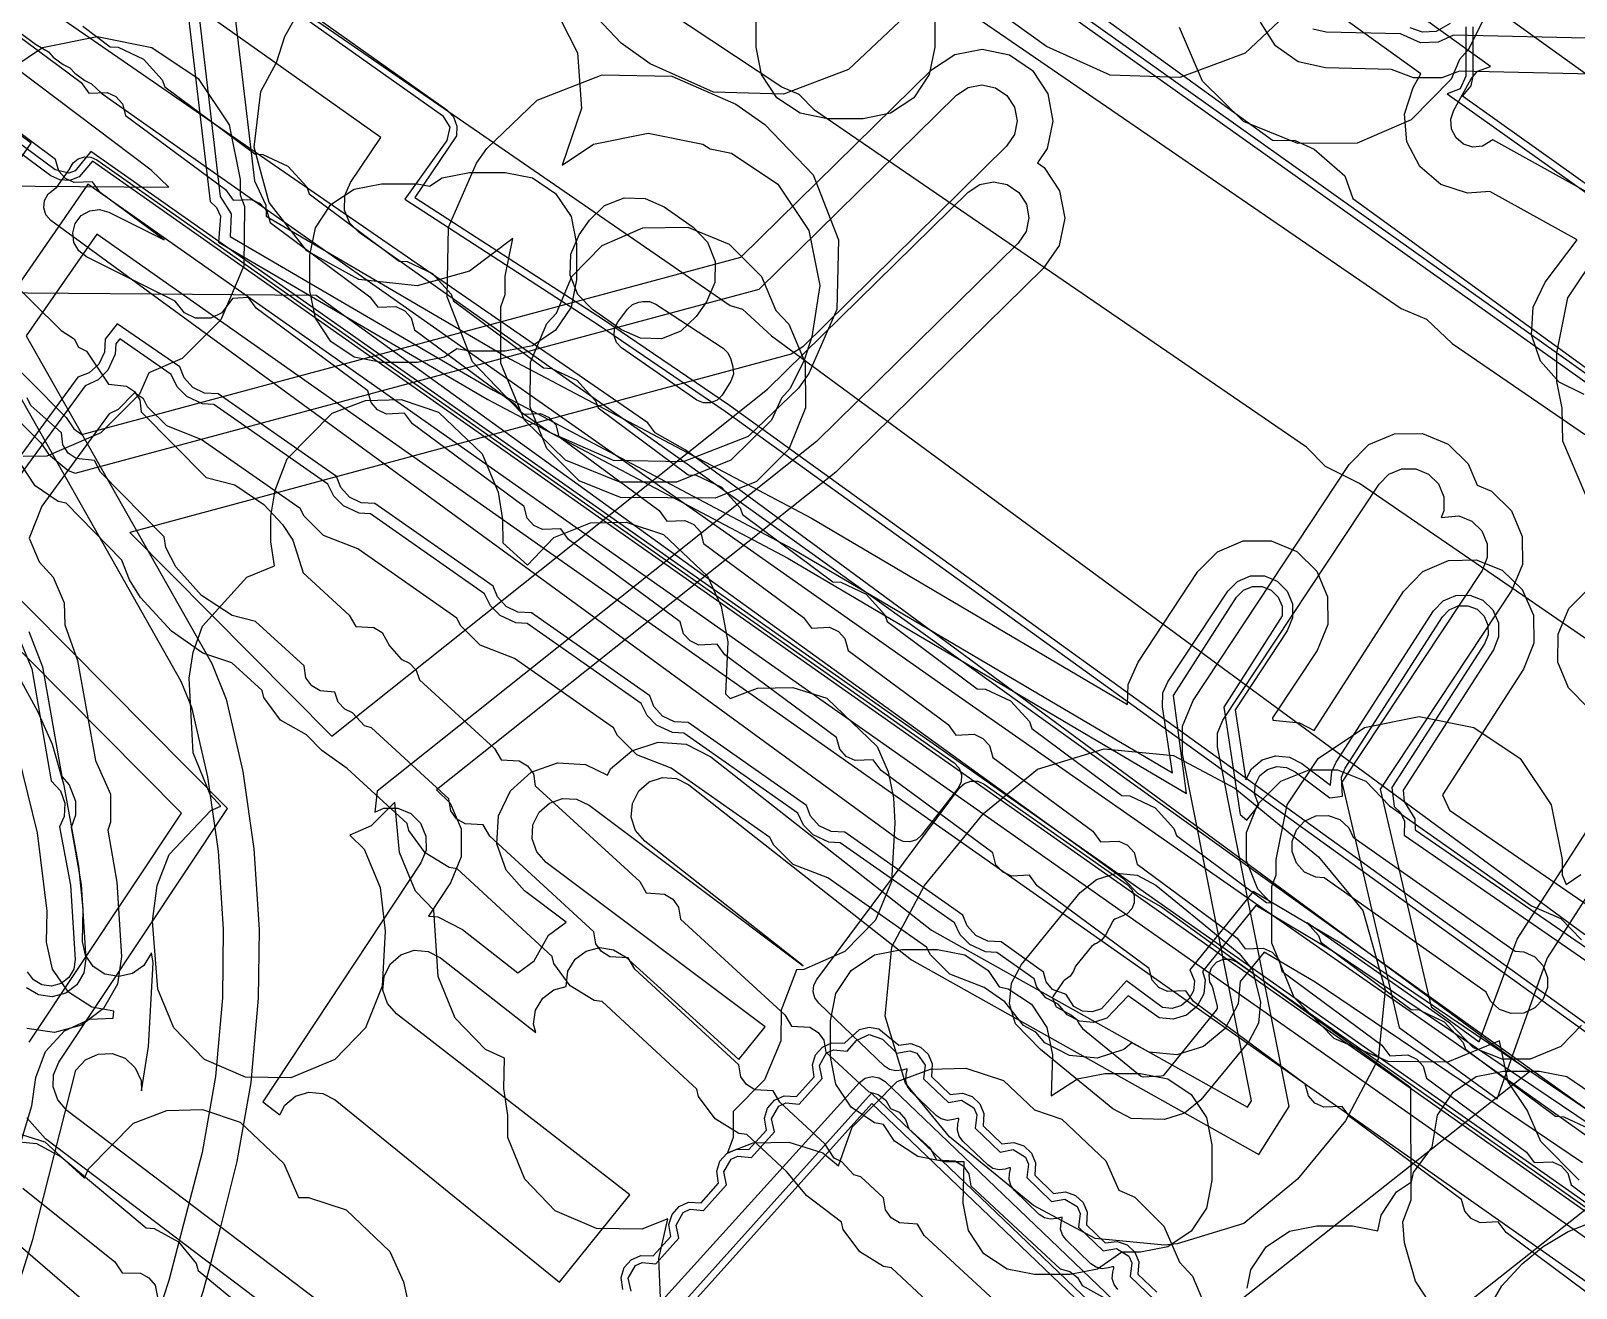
# Model space of a CAD drawing. Header units: metres. Extents: x -2677 to -840, y 169 to 1487.
# Drawn here: x -1999.57 to -1956.33, y 400.22 to 435.39 of the extents above; entities that cross this region are included whole.
import ezdxf

# ---------------------------------------------------------------- set-up
doc = ezdxf.new("R2010")
doc.units = ezdxf.units.M
doc.layers.add('AI_GREENING_EXCLUSIONS', color=1, linetype='Continuous')
doc.layers.add('AI_GREENING_LAWN', color=82, linetype='Continuous')

msp = doc.modelspace()

# ---------------------------------------------------------------- linework, layer by layer
at = {"layer": 'AI_GREENING_EXCLUSIONS'}
for points in [[(-2039.921, 469.971), (-1987.935, 433.181), (-1987.747, 432.981), (-1987.65, 432.725), (-1987.658, 432.452), (-1988.83, 430.725), (-1983.551, 427.316), (-1980.025, 424.915), (-1954.297, 406.354)], [(-2040.028, 469.802), (-1988.05, 433.018), (-1987.847, 432.692), (-1987.934, 432.319), (-1989.11, 430.678), (-1983.66, 427.149), (-1980.142, 424.752), (-1954.414, 406.192), (-1952.977, 404.922), (-1951.789, 406.602), (-1951.469, 406.805), (-1951.098, 406.725), (-1947.733, 404.368), (-1947.666, 403.987), (-1947.746, 403.807), (-1948.964, 402.092), (-1947.501, 401.097), (-1946.293, 402.779), (-1945.97, 402.981), (-1945.598, 402.895), (-1923.906, 387.481)], [(-1955.431, 404.773), (-1981.204, 423.263), (-1990.387, 429.743), (-1990.53, 429.894), (-1990.641, 430.004), (-1990.647, 430.017), (-1990.656, 430.027), (-1990.793, 430.375), (-1990.793, 430.375), (-1990.793, 430.375), (-1990.786, 430.777), (-1990.784, 430.781), (-1990.784, 430.786), (-1990.623, 431.143), (-1989.779, 432.404), (-2023.774, 456.464)], [(-2029.217, 455.468), (-1998.58, 424.572), (-1998.367, 424.251), (-1998.143, 424.099), (-1979.703, 429.061), (-1974.374, 434.301), (-1973.721, 434.729), (-1972.954, 434.874), (-1972.19, 434.716), (-1971.545, 434.277), (-1971.117, 433.624), (-1970.972, 432.857), (-1971.13, 432.093), (-1971.402, 431.694), (-1971.217, 431.567), (-1970.789, 430.915), (-1970.643, 430.148), (-1970.802, 429.384), (-1971.241, 428.739), (-1977.046, 423.047), (-1988.218, 414.16), (-1987.836, 413.781), (-1987.534, 413.062), (-1987.531, 412.281), (-1987.826, 411.559), (-1988.447, 410.621), (-1988.184, 410.601), (-1987.488, 410.248), (-1985.944, 409.034), (-1985.49, 409.376), (-1985.082, 410.089), (-1984.59, 410.453), (-1985.755, 411.33), (-1986.275, 411.912), (-1986.532, 412.649), (-1986.488, 413.428), (-1986.149, 414.131), (-1985.567, 414.651), (-1984.83, 414.908), (-1984.051, 414.864), (-1983.438, 414.569), (-1983.349, 414.743), (-1982.757, 415.251), (-1982.015, 415.493), (-1981.237, 415.433), (-1980.541, 415.08), (-1974.374, 410.234), (-1965.532, 405.283), (-1965.417, 405.459), (-1967.346, 415.161), (-1967.346, 415.942), (-1967.053, 416.655), (-1962.682, 423.261), (-1962.133, 423.815), (-1961.413, 424.117), (-1960.633, 424.12), (-1959.91, 423.825), (-1959.356, 423.276), (-1959.105, 422.677), (-1958.698, 422.511), (-1958.143, 421.961), (-1957.841, 421.242), (-1957.838, 420.461), (-1958.133, 419.739), (-1961.813, 414.177), (-1960.392, 408.086), (-1959.044, 407.111), (-1957.982, 409.977), (-1954.474, 415.425)], [(-2029.928, 454.764), (-1999.29, 423.868), (-1999.077, 423.547), (-1998.522, 423.094), (-1998.334, 423.012), (-1979.189, 428.164), (-1973.673, 433.588), (-1973.346, 433.802), (-1972.963, 433.874), (-1972.581, 433.795), (-1972.258, 433.576), (-1972.044, 433.249), (-1971.971, 432.866), (-1972.051, 432.484), (-1972.27, 432.161), (-1977.974, 426.553), (-1978.3, 426.339), (-1996.797, 421.355), (-1991.151, 415.66), (-1978.954, 425.362), (-1973.344, 430.878), (-1973.018, 431.092), (-1972.634, 431.165), (-1972.252, 431.086), (-1971.93, 430.866), (-1971.716, 430.54), (-1971.643, 430.157), (-1971.722, 429.775), (-1971.942, 429.452), (-1977.59, 423.899), (-1989.876, 414.118), (-1989.949, 413.535), (-1989.694, 413.643), (-1989.303, 413.644), (-1988.942, 413.497), (-1988.665, 413.222), (-1988.514, 412.862), (-1988.512, 412.472), (-1988.66, 412.111), (-1993.083, 405.431), (-1992.602, 405.067), (-1992.462, 405.335), (-1992.163, 405.586), (-1991.79, 405.702), (-1991.402, 405.668), (-1991.056, 405.487), (-1984.782, 400.386), (-1982.815, 402.826), (-1989.341, 407.888), (-1989.595, 408.185), (-1989.717, 408.555), (-1989.687, 408.945), (-1989.51, 409.292), (-1989.214, 409.546), (-1988.843, 409.668), (-1988.454, 409.638), (-1988.106, 409.461), (-1985.44, 407.367), (-1985.502, 407.607), (-1985.447, 407.994), (-1985.249, 408.33), (-1984.937, 408.564), (-1984.589, 408.654), (-1984.542, 409.083), (-1984.341, 409.417), (-1984.028, 409.649), (-1983.649, 409.744), (-1983.263, 409.686), (-1982.929, 409.486), (-1979.764, 406.613), (-1979.023, 407.532), (-1985.153, 412.129), (-1985.413, 412.42), (-1985.542, 412.788), (-1985.52, 413.178), (-1985.35, 413.529), (-1985.059, 413.789), (-1984.691, 413.918), (-1984.302, 413.896), (-1983.95, 413.727), (-1977.962, 409.238), (-1982.395, 412.721), (-1982.648, 413.018), (-1982.77, 413.389), (-1982.74, 413.778), (-1982.563, 414.125), (-1982.267, 414.379), (-1981.896, 414.5), (-1981.507, 414.47), (-1981.159, 414.294), (-1974.931, 409.399), (-1965.207, 403.955), (-1964.366, 405.304), (-1966.366, 415.356), (-1966.366, 415.746), (-1966.219, 416.103), (-1961.848, 422.709), (-1961.573, 422.986), (-1961.214, 423.137), (-1960.823, 423.139), (-1960.462, 422.991), (-1960.185, 422.716), (-1960.034, 422.357), (-1960.032, 421.966), (-1960.11, 421.777), (-1959.611, 421.824), (-1959.249, 421.677), (-1958.972, 421.402), (-1958.821, 421.042), (-1958.82, 420.652), (-1958.967, 420.291), (-1962.885, 414.37), (-1961.284, 407.509), (-1958.543, 405.515), (-1957.142, 409.436), (-1953.103, 415.707)], [(-1954.364, 424.588), (-1988.484, 448.855)], [(-1954.481, 424.426), (-1988.6, 448.692)], [(-1954.518, 430.035), (-1958.664, 432.338), (-1958.951, 432.16), (-1959.224, 432.138), (-1959.484, 432.221), (-1959.692, 432.398), (-1959.817, 432.641), (-1959.839, 432.913), (-1959.756, 433.173), (-1959.27, 434.047), (-1959.094, 434.256), (-1958.731, 434.39), (-1970.611, 442.927)], [(-1985.587, 395.356), (-1998.559, 405.192), (-1998.818, 405.484), (-1998.946, 405.852), (-1998.936, 406.182), (-1998.788, 406.543), (-1994.068, 413.631), (-2022.884, 442.69)], [(-2000.814, 442.037), (-1980.006, 427.704), (-1979.658, 427.601), (-1978.846, 426.86), (-1956.103, 410.116), (-1955.46, 410.098), (-1954.725, 409.844), (-1954.061, 409.435), (-1953.847, 409.14), (-1951.574, 407.531), (-1951.226, 407.428), (-1950.619, 406.938), (-1950.287, 406.539), (-1949.903, 405.728), (-1926.46, 389.731)], [(-2000.814, 442.037), (-1980.006, 427.704), (-1979.658, 427.601), (-1978.846, 426.86), (-1956.103, 410.116), (-1955.46, 410.098), (-1954.725, 409.844), (-1954.061, 409.435), (-1953.847, 409.14), (-1951.574, 407.531), (-1951.226, 407.428), (-1950.619, 406.938), (-1950.287, 406.539), (-1949.903, 405.728), (-1926.46, 389.731)], [(-1956.11, 425.218), (-1956.812, 425.56), (-1957.329, 426.144), (-1957.584, 426.881), (-1957.537, 427.66), (-1957.196, 428.362), (-1956.302, 429.539), (-1958.748, 430.898), (-1959.372, 430.846), (-1960.115, 431.085), (-1960.71, 431.59), (-1961.067, 432.284), (-1961.131, 433.061), (-1960.892, 433.804), (-1960.679, 434.189), (-1971.341, 441.85)], [(-1928.772, 402.105), (-1930.408, 401.467), (-1931.138, 401.485), (-1931.855, 401.792), (-1933.802, 403.126), (-1934.758, 403.601), (-1935.292, 404.147), (-1941.393, 408.329), (-1942.343, 408.802), (-1942.868, 409.34), (-1962.397, 422.724), (-1963.348, 423.197), (-1963.877, 423.738), (-1977.641, 433.171), (-1978.068, 433.609), (-1978.554, 433.808), (-1988.955, 440.702)], [(-1950.303, 398.31), (-1997.842, 431.739), (-1998.221, 431.302), (-1998.48, 431.206), (-1998.756, 431.218), (-1999.006, 431.335), (-2010.294, 439.71)], [(-1950.002, 398.343), (-1997.89, 432.017), (-1998.326, 431.472), (-1998.511, 431.404), (-1998.887, 431.496), (-2010.175, 439.871)], [(-1999.62, 407.097), (-1995.352, 413.507), (-2021.233, 439.605)], [(-2002.64, 427.8), (-1999.561, 432.244), (-2009.259, 439.431)], [(-1974.723, 439.504), (-1964.829, 432.326), (-1964.193, 432.322), (-1963.662, 432.077), (-1962.802, 431.333), (-1962.584, 430.697), (-1952.742, 423.557), (-1952.93, 430.059), (-1952.833, 430.636), (-1948.552, 437.171)], [(-1995.487, 438.531), (-1994.555, 430.614), (-1994.375, 430.448), (-1994.26, 430.201), (-1994.318, 429.476), (-1986.782, 425.071), (-1978.389, 420.635), (-1967.239, 414.051), (-1967.602, 416.796), (-1965.832, 419.545), (-1965.64, 419.739), (-1965.388, 419.845), (-1965.115, 419.846), (-1964.862, 419.743), (-1964.668, 419.551), (-1964.562, 419.299), (-1964.561, 419.026), (-1966.19, 416.467), (-1965.735, 413.468), (-1965.549, 413.309), (-1965.21, 413.728), (-1965.335, 414.042), (-1965.309, 414.314), (-1965.182, 414.556), (-1964.972, 414.73), (-1964.711, 414.811), (-1964.439, 414.786), (-1964.197, 414.659), (-1963.224, 413.934), (-1962.868, 413.977), (-1962.898, 414.514), (-1962.797, 414.768), (-1960.073, 418.998), (-1959.883, 419.195), (-1959.633, 419.303), (-1959.36, 419.308), (-1959.106, 419.208), (-1958.909, 419.018), (-1958.8, 418.767), (-1958.796, 418.494), (-1958.896, 418.24), (-1961.486, 414.218), (-1961.429, 413.692), (-1961.25, 413.525), (-1961.137, 413.277), (-1961.146, 412.888), (-1946.883, 403.051)], [(-1995.171, 438.418), (-1994.269, 430.75), (-1993.968, 430.272), (-1993.99, 429.632), (-1986.636, 425.333), (-1978.237, 420.893), (-1967.631, 414.632), (-1967.911, 416.479), (-1967.893, 416.868), (-1967.756, 417.18), (-1966.082, 419.711), (-1965.807, 419.988), (-1965.448, 420.139), (-1965.057, 420.141), (-1964.696, 419.993), (-1964.419, 419.718), (-1964.268, 419.359), (-1964.266, 418.968), (-1964.414, 418.607), (-1965.876, 416.398), (-1965.578, 414.435), (-1965.415, 414.745), (-1965.115, 414.994), (-1964.742, 415.11), (-1964.354, 415.074), (-1964.008, 414.892), (-1963.202, 414.286), (-1963.169, 414.669), (-1963.05, 414.93), (-1960.325, 419.161), (-1960.054, 419.441), (-1959.696, 419.597), (-1959.306, 419.603), (-1958.943, 419.46), (-1958.663, 419.189), (-1958.507, 418.831), (-1958.501, 418.441), (-1958.644, 418.078), (-1961.176, 414.145), (-1961.141, 413.827), (-1960.845, 413.345), (-1960.834, 413.038), (-1946.933, 403.464)], [(-1994.12, 438.039), (-1993.314, 431.19), (-1992.997, 430.508), (-1992.984, 430.202), (-1986.15, 426.207), (-1977.729, 421.755), (-1968.89, 416.541), (-1968.864, 417.108), (-1968.59, 417.732), (-1966.916, 420.263), (-1966.367, 420.817), (-1965.647, 421.119), (-1964.867, 421.122), (-1964.145, 420.827), (-1963.59, 420.278), (-1963.288, 419.558), (-1963.285, 418.778), (-1963.58, 418.055), (-1964.83, 416.167), (-1964.82, 416.102), (-1964.069, 416.032), (-1963.666, 415.82), (-1961.166, 419.702), (-1960.624, 420.263), (-1959.908, 420.574), (-1959.128, 420.587), (-1958.402, 420.301), (-1957.841, 419.758), (-1957.53, 419.043), (-1957.517, 418.262), (-1957.803, 417.536), (-1960.071, 414.014), (-1959.876, 413.584), (-1947.167, 404.853)], [(-1990.329, 375.765), (-1980.497, 387.344), (-1980.186, 388.069), (-1979.728, 388.701), (-1979.417, 388.891), (-1978.525, 389.965), (-1977.117, 391.12), (-1976.918, 391.423), (-1976.272, 391.862), (-1975.514, 392.153), (-1957.636, 406.277), (-1981.262, 423.671), (-1982.105, 424.146), (-1982.309, 424.427), (-2001.679, 437.776)], [(-1990.329, 375.765), (-1980.497, 387.344), (-1980.186, 388.069), (-1979.728, 388.701), (-1979.417, 388.891), (-1978.525, 389.965), (-1977.117, 391.12), (-1976.918, 391.423), (-1976.272, 391.862), (-1975.514, 392.153), (-1957.636, 406.277), (-1981.262, 423.671), (-1982.105, 424.146), (-1982.309, 424.427), (-2001.679, 437.776)], [(-1964.172, 436.1), (-1965.596, 434.767), (-1967.423, 434.08), (-1969.373, 434.145), (-1971.15, 434.951), (-1974.418, 437.296)], [(-1973.116, 435.768), (-1961.229, 427.621), (-1960.524, 427.319), (-1959.798, 426.64), (-1949.919, 419.87), (-1951.918, 428.802), (-1951.921, 429.582), (-1951.647, 430.272), (-1947.255, 436.911)], [(-1975.271, 435.641), (-1976.691, 434.304), (-1978.515, 433.612), (-1980.465, 433.671), (-1982.24, 434.468), (-1983.051, 435.044), (-1984.388, 436.464)], [(-1959.38, 436.58), (-1946.373, 427.235), (-1946.012, 427.291), (-1941.772, 433.215), (-1941.92, 433.361), (-1942.026, 433.677), (-1944.291, 435.46)], [(-2001.211, 436.198), (-1998.165, 433.941), (-1997.948, 433.645), (-1997.439, 433.667), (-1997.192, 433.55), (-1997.008, 433.348), (-1996.92, 433.018), (-1994.124, 430.946), (-1993.906, 430.649), (-1993.397, 430.671), (-1993.151, 430.554), (-1992.967, 430.352), (-1992.878, 430.023), (-1990.082, 427.95), (-1989.865, 427.654), (-1989.356, 427.675), (-1989.109, 427.559), (-1988.926, 427.356), (-1988.837, 427.027), (-1986.039, 424.958), (-1985.822, 424.662), (-1985.313, 424.685), (-1985.066, 424.568), (-1984.882, 424.366), (-1984.793, 424.037), (-1981.994, 421.968), (-1981.777, 421.672), (-1981.267, 421.694), (-1981.02, 421.578), (-1980.837, 421.376), (-1980.748, 421.047), (-1977.949, 418.978), (-1977.731, 418.682), (-1977.222, 418.704), (-1976.975, 418.588), (-1976.791, 418.386), (-1976.702, 418.056), (-1973.904, 415.988), (-1973.686, 415.691), (-1973.177, 415.714), (-1972.93, 415.597), (-1972.746, 415.395), (-1972.657, 415.066), (-1969.858, 412.997), (-1969.641, 412.701), (-1969.132, 412.723), (-1968.885, 412.607), (-1968.701, 412.405), (-1968.612, 412.076), (-1965.813, 410.007), (-1965.596, 409.711), (-1965.087, 409.733), (-1964.839, 409.617), (-1964.656, 409.415), (-1964.567, 409.085), (-1961.768, 407.017), (-1961.55, 406.72), (-1961.041, 406.743), (-1960.794, 406.626), (-1960.611, 406.424), (-1960.522, 406.095), (-1957.723, 404.026), (-1957.505, 403.73), (-1956.996, 403.752), (-1956.749, 403.636), (-1956.565, 403.434), (-1956.476, 403.105), (-1953.675, 401.019)], [(-1984.982, 436.166), (-1984.278, 434.773), (-1984.16, 433.217), (-1984.707, 431.629), (-1983.828, 432.217), (-1982.297, 432.521), (-1980.766, 432.217), (-1980.567, 432.083), (-1979.964, 431.964), (-1978.667, 431.096), (-1977.799, 429.799), (-1977.495, 428.268), (-1977.716, 426.827), (-1977.928, 426.172), (-1978.321, 425.382), (-1978.57, 425.115), (-1978.842, 424.502), (-1979.986, 423.379), (-1981.508, 422.759), (-1983.092, 422.759), (-1984.614, 423.379), (-1985.758, 424.502), (-1986.421, 426.088), (-1986.421, 427.672), (-1986.297, 428.008), (-1986.297, 428.521), (-1986.086, 429.581), (-1987.293, 428.662), (-1988.765, 428.252), (-1990.397, 428.43), (-1991.851, 429.232), (-1992.906, 430.589), (-1992.906, 430.589), (-1993.322, 432.137), (-1993.138, 433.693), (-1992.7, 434.502), (-1992.461, 435.228), (-1992.067, 435.927)], [(-1974.28, 435.93), (-1974.28, 434.93), (-1974.432, 434.164), (-1974.866, 433.516), (-1975.514, 433.082), (-1976.28, 432.93), (-1977.28, 432.93), (-1978.045, 433.082), (-1978.694, 433.516), (-1979.128, 434.164), (-1979.28, 434.93), (-1979.28, 435.93)], [(-1998.114, 435.522), (-1997.348, 434.939), (-1997.123, 434.928), (-1996.418, 434.594), (-1995.893, 434.016), (-1995.825, 433.825), (-1993.307, 431.943), (-1993.082, 431.932), (-1992.376, 431.599), (-1991.852, 431.021), (-1991.784, 430.829), (-1989.266, 428.947), (-1989.041, 428.936), (-1988.335, 428.603), (-1987.811, 428.025), (-1987.743, 427.834), (-1985.224, 425.957), (-1984.999, 425.946), (-1984.293, 425.614), (-1983.768, 425.036), (-1983.699, 424.845), (-1981.179, 422.967), (-1980.954, 422.956), (-1980.248, 422.623), (-1979.723, 422.046), (-1979.654, 421.855), (-1977.133, 419.976), (-1976.908, 419.966), (-1976.202, 419.633), (-1975.677, 419.056), (-1975.609, 418.865), (-1973.088, 416.986), (-1972.863, 416.975), (-1972.157, 416.643), (-1971.632, 416.065), (-1971.564, 415.874), (-1969.043, 413.996), (-1968.818, 413.985), (-1968.112, 413.652), (-1967.587, 413.075), (-1967.518, 412.884), (-1964.998, 411.005), (-1964.88, 411), (-1965.239, 411.379), (-1965.556, 412.174), (-1965.556, 412.965), (-1965.239, 413.761), (-1964.599, 414.401), (-1963.804, 414.718), (-1963.013, 414.718), (-1962.217, 414.401), (-1961.557, 413.713), (-1957.578, 410.911), (-1956.761, 410.561), (-1956.181, 409.961)], [(-1958.957, 435.646), (-1959.35, 434.856), (-1959.599, 434.589), (-1959.828, 434.04), (-1960.951, 432.896), (-1962.46, 432.249), (-1964.121, 432.233), (-1965.643, 432.853), (-1966.787, 433.976), (-1967.434, 435.485)], [(-1955.874, 434.174), (-1959.593, 434.262), (-1960.094, 434.073), (-1960.886, 434.073), (-1961.495, 434.307), (-1963.347, 434.351), (-1964.109, 434.521), (-1964.747, 434.97), (-1965.165, 435.629)], [(-1955.632, 435.171), (-1959.769, 435.267), (-1960.195, 435.073), (-1960.688, 435.053), (-1961.252, 435.304), (-1963.324, 435.35), (-1963.704, 435.435)], [(-1959.859, 435.589), (-1960.254, 435.367), (-1960.628, 435.347), (-1960.979, 435.473)], [(-1959.423, 435.499), (-1959.423, 434.123), (-1959.575, 433.764), (-1959.938, 433.623), (-1959.938, 433.623), (-1947.925, 425.083)], [(-1959.223, 435.499), (-1959.223, 434.123), (-1959.223, 434.123), (-1959.278, 433.85), (-1959.516, 433.569), (-1947.927, 425.33)], [(-2001.96, 431.066), (-1995.711, 431.019), (-1996.204, 431.494), (-2000.92, 435.045)], [(-2000.543, 434.057), (-1999.246, 434.925), (-1997.715, 435.229), (-1996.184, 434.925), (-1994.887, 434.057), (-1994.019, 432.76), (-1993.715, 431.229), (-1993.715, 430.803), (-1993.594, 430.474), (-1993.61, 428.813), (-1994.257, 427.304), (-1995.337, 426.224), (-1996.265, 425.82), (-1996.531, 425.222), (-1997.611, 424.142), (-1999.12, 423.495), (-1999.783, 423.479)], [(-1999.845, 435.317), (-1999.435, 435.013), (-1999.08, 434.8), (-1998.941, 434.647), (-1998.665, 434.443), (-1998.477, 434.353), (-1998.34, 434.201), (-1998.061, 433.995), (-1997.875, 433.906), (-1997.589, 433.645), (-1997.428, 433.526), (-1974.119, 417.134), (-1973.808, 416.92), (-1959.186, 406.714), (-1948.665, 399.248)], [(-1955.185, 399.467), (-1958.295, 401.776), (-1958.513, 402.072), (-1959.022, 402.049), (-1959.269, 402.166), (-1959.452, 402.368), (-1959.541, 402.697), (-1962.666, 405.007), (-1962.884, 405.303), (-1963.393, 405.281), (-1963.64, 405.397), (-1963.824, 405.599), (-1963.913, 405.928), (-1967.038, 408.238), (-1967.255, 408.535), (-1967.764, 408.512), (-1968.011, 408.629), (-1968.195, 408.831), (-1968.284, 409.16), (-1971.409, 411.47), (-1971.627, 411.766), (-1972.136, 411.744), (-1972.383, 411.86), (-1972.567, 412.062), (-1972.656, 412.391), (-1975.78, 414.701), (-1975.998, 414.998), (-1976.507, 414.975), (-1976.754, 415.092), (-1976.938, 415.294), (-1977.027, 415.623), (-1980.152, 417.933), (-1980.37, 418.229), (-1980.879, 418.207), (-1981.126, 418.323), (-1981.309, 418.525), (-1981.398, 418.854), (-1984.523, 421.164), (-1984.741, 421.46), (-1985.25, 421.438), (-1985.497, 421.554), (-1985.681, 421.756), (-1985.77, 422.086), (-1988.895, 424.396), (-1989.112, 424.692), (-1989.621, 424.669), (-1989.868, 424.786), (-1990.052, 424.988), (-1990.141, 425.317), (-1993.264, 427.632), (-1993.481, 427.929), (-1993.931, 427.904), (-1994.224, 427.501), (-1994.537, 427.355), (-1994.96, 427.355), (-1995.272, 427.501), (-1995.532, 427.824), (-1998.013, 429.064), (-1998.229, 429.231), (-1998.364, 429.469), (-1998.398, 429.74), (-1998.326, 430.003), (-1998.159, 430.219), (-1997.921, 430.354), (-1997.65, 430.388), (-1997.387, 430.316), (-1995.844, 429.544), (-1997.631, 430.869), (-1997.848, 431.166), (-1998.357, 431.144), (-1998.604, 431.261), (-1998.787, 431.463), (-1998.876, 431.792), (-2002.091, 434.175)], [(-1951.192, 398.199), (-1997.973, 431.098), (-2000.879, 426.914), (-1995.376, 417.194), (-1995.076, 416.47), (-1994.63, 414.523), (-1994.325, 412.441), (-1994.186, 410.258), (-1994.206, 408.337), (-1994.402, 406.142), (-1994.774, 404.009), (-1995.71, 400.43), (-1996.493, 398.032), (-1997.48, 395.55), (-1997.768, 395.119), (-1998.102, 394.918), (-1998.488, 394.861), (-1998.867, 394.955), (-1999.18, 395.188), (-1999.381, 395.522), (-1999.438, 395.908), (-1999.062, 396.932), (-1999.363, 396.368), (-1999.682, 396.145)], [(-2001.15, 429.39), (-1998.724, 427.003), (-1998.358, 426.776), (-1998.239, 426.544), (-1998.009, 426.424), (-1997.399, 425.505), (-1996.893, 425.449), (-1996.667, 425.295), (-1996.516, 425.067), (-1996.479, 424.729), (-1994.668, 422.893), (-1993.864, 422.689), (-1993.049, 422.137), (-1992.524, 421.576), (-1992.238, 421.145), (-1991.948, 420.223), (-1990.663, 419.045), (-1990.478, 418.727), (-1989.97, 418.696), (-1989.736, 418.554), (-1989.539, 418.188), (-1989.208, 417.81), (-1988.973, 417.702), (-1988.787, 417.501), (-1988.693, 417.238), (-1986.599, 415.318), (-1986.414, 415), (-1985.905, 414.969), (-1985.672, 414.827), (-1985.51, 414.607), (-1985.457, 414.27), (-1982.535, 411.591), (-1982.35, 411.273), (-1981.841, 411.242), (-1981.608, 411.1), (-1981.446, 410.88), (-1981.392, 410.543), (-1978.47, 407.864), (-1978.285, 407.546), (-1977.777, 407.515), (-1977.543, 407.373), (-1977.382, 407.153), (-1977.328, 406.816), (-1976.124, 405.71), (-1975.86, 405.639), (-1975.644, 405.473), (-1975.514, 405.247), (-1975.278, 405.138), (-1975.093, 404.937), (-1975, 404.674), (-1974.41, 404.13), (-1974.226, 403.812), (-1973.717, 403.779), (-1973.484, 403.637), (-1973.324, 403.416), (-1973.271, 403.079), (-1970.766, 400.76), (-1970.502, 400.688), (-1970.286, 400.521), (-1970.157, 400.295), (-1969.436, 399.888)], [(-1952.685, 398.026), (-1997.719, 429.697), (-1999.697, 426.855), (-1994.506, 417.687), (-1994.101, 416.695), (-1993.641, 414.669), (-1993.327, 412.509), (-1993.186, 410.247), (-1993.206, 408.326), (-1993.417, 405.974), (-1993.805, 403.764), (-1994.276, 401.901), (-1994.76, 400.12), (-1995.543, 397.722), (-1996.525, 395.239), (-1997.096, 394.378), (-1997.765, 393.977), (-1998.537, 393.862), (-1999.294, 394.051), (-1999.921, 394.516)], [(-1956.059, 422.404), (-1956.706, 423.913), (-1956.722, 424.833), (-1956.871, 425.583), (-1956.871, 426.385), (-1956.567, 427.916), (-1955.699, 429.213)], [(-1955.734, 394.182), (-1956.45, 394.255), (-1956.942, 394.572), (-1957.487, 395.22), (-1957.676, 395.93), (-1958.6, 397.138), (-1959.179, 397.353), (-1959.775, 398.015), (-1960.041, 398.649), (-1960.05, 399.236), (-1960.827, 400.416), (-1961.14, 401.487), (-1961.186, 402.071), (-1960.949, 402.692), (-1960.961, 405.818), (-1967.961, 410.896), (-1968.6, 411.255), (-1968.992, 411.656), (-1991.586, 427.988), (-2001.982, 428.066)], [(-1955.324, 404.729), (-1962.942, 409.874), (-1965.366, 411.312), (-1967.14, 409.125), (-1967.015, 408.811), (-1967.04, 408.539), (-1967.167, 408.298), (-1967.377, 408.123), (-1967.638, 408.042), (-1967.91, 408.068), (-1968.915, 408.814), (-1969.612, 408.03), (-1969.873, 407.947), (-1970.145, 407.971), (-1970.387, 408.097), (-1970.604, 408.437), (-1970.982, 408.575), (-1971.158, 408.784), (-1971.239, 409.057), (-1972.416, 409.904), (-1972.798, 409.922), (-1973.131, 410.081), (-1973.373, 410.349), (-1973.49, 410.656), (-1976.797, 412.971), (-1977.179, 412.989), (-1977.512, 413.148), (-1977.754, 413.417), (-1977.871, 413.723), (-1981.178, 416.039), (-1981.56, 416.057), (-1981.893, 416.216), (-1982.135, 416.485), (-1982.252, 416.791), (-1985.559, 419.106), (-1985.942, 419.124), (-1986.274, 419.283), (-1986.517, 419.552), (-1986.633, 419.857), (-1989.941, 422.171), (-1990.325, 422.189), (-1990.657, 422.348), (-1990.899, 422.617), (-1991.016, 422.922), (-1994.324, 425.236), (-1994.707, 425.254), (-1995.04, 425.413), (-1995.282, 425.681), (-1995.399, 425.987), (-1997.15, 427.189), (-1997.486, 426.762), (-1997.506, 426.399), (-1997.665, 426.067), (-1997.934, 425.825), (-1998.259, 425.704), (-2000.539, 422.585)], [(-1955.516, 404.496), (-1963.102, 409.621), (-1965.296, 410.922), (-1966.79, 409.08), (-1966.716, 408.842), (-1966.752, 408.454), (-1966.934, 408.109), (-1967.234, 407.859), (-1967.607, 407.744), (-1967.996, 407.78), (-1968.87, 408.391), (-1969.468, 407.767), (-1969.84, 407.649), (-1970.229, 407.683), (-1970.575, 407.863), (-1970.825, 408.161), (-1971.17, 408.341), (-1971.421, 408.64), (-1971.493, 408.868), (-1972.54, 409.608), (-1972.858, 409.627), (-1973.298, 409.832), (-1973.568, 410.102), (-1973.73, 410.44), (-1976.921, 412.675), (-1977.239, 412.695), (-1977.679, 412.9), (-1977.949, 413.17), (-1978.111, 413.508), (-1981.302, 415.743), (-1981.62, 415.763), (-1982.06, 415.967), (-1982.33, 416.237), (-1982.492, 416.575), (-1985.683, 418.81), (-1986.001, 418.83), (-1986.442, 419.034), (-1986.712, 419.304), (-1986.873, 419.642), (-1990.065, 421.875), (-1990.384, 421.895), (-1990.825, 422.099), (-1991.095, 422.369), (-1991.256, 422.706), (-1994.448, 424.94), (-1994.767, 424.959), (-1995.207, 425.164), (-1995.477, 425.434), (-1995.639, 425.771), (-1997.082, 426.775), (-1997.192, 426.633), (-1997.212, 426.34), (-1997.416, 425.9), (-1997.686, 425.629), (-1998.049, 425.457), (-2000.245, 422.455)], [(-1956.156, 403.722), (-1963.638, 408.776), (-1965.064, 409.621), (-1965.736, 408.792), (-1965.794, 408.169), (-1966.157, 407.479), (-1966.758, 406.98), (-1967.503, 406.749), (-1968.28, 406.821), (-1968.764, 407.077), (-1968.987, 406.89), (-1969.731, 406.655), (-1970.509, 406.723), (-1971.201, 407.083), (-1971.451, 407.381), (-1971.796, 407.561), (-1972.319, 408.226), (-1972.893, 408.628), (-1973.857, 409.003), (-1974.398, 409.543), (-1974.508, 409.759), (-1977.274, 411.695), (-1978.238, 412.071), (-1978.779, 412.611), (-1978.889, 412.826), (-1981.655, 414.763), (-1982.619, 415.138), (-1983.16, 415.678), (-1983.27, 415.894), (-1986.035, 417.83), (-1987.001, 418.205), (-1987.541, 418.745), (-1987.651, 418.96), (-1990.418, 420.895), (-1991.384, 421.27), (-1991.924, 421.81), (-1992.034, 422.025), (-1994.801, 423.96), (-1995.766, 424.335), (-1996.307, 424.875), (-1996.417, 425.09), (-1996.665, 425.263), (-1997.127, 424.8), (-1997.377, 424.675), (-1999.265, 422.093), (-1999.614, 421.201), (-1999.341, 420.532), (-1998.943, 420.109), (-1998.641, 419.386), (-1998.622, 418.771), (-1998.261, 417.773), (-1997.761, 414.982), (-1997.343, 414.04), (-1997.343, 413.249), (-1997.412, 413.033), (-1997.164, 411.572), (-1997.036, 409.491), (-1997.142, 408.718), (-1997.535, 408.044), (-1998.156, 407.571), (-1998.91, 407.373), (-1999.684, 407.478)], [(-1971.997, 399.311), (-1974.572, 401.695), (-1974.757, 402.013), (-1975.265, 402.046), (-1975.498, 402.188), (-1975.659, 402.409), (-1975.712, 402.746), (-1976.348, 403.332), (-1976.547, 403.386), (-1976.88, 403.755), (-1977.092, 403.854), (-1977.351, 404.258), (-1978.618, 405.421), (-1978.803, 405.739), (-1979.311, 405.77), (-1979.545, 405.912), (-1979.706, 406.132), (-1979.76, 406.469), (-1982.673, 409.14), (-1982.858, 409.457), (-1983.367, 409.489), (-1983.6, 409.631), (-1983.762, 409.851), (-1983.815, 410.188), (-1986.728, 412.859), (-1986.914, 413.176), (-1987.422, 413.208), (-1987.656, 413.349), (-1987.817, 413.57), (-1987.871, 413.906), (-1990.037, 415.893), (-1990.237, 415.946), (-1990.571, 416.314), (-1990.783, 416.412), (-1990.969, 416.613), (-1991.062, 416.891), (-1991.477, 416.926), (-1991.711, 417.068), (-1991.872, 417.288), (-1991.926, 417.625), (-1993.283, 418.869), (-1993.941, 419.031), (-1994.799, 419.59), (-1995.515, 420.398), (-1995.796, 420.932), (-1995.843, 421.237), (-1997.623, 423.041), (-1997.793, 423.367), (-1998.299, 423.424), (-1998.525, 423.577), (-1998.675, 423.805), (-1998.712, 424.144), (-1999.567, 424.91), (-1999.674, 425.118)], [(-1981.954, 399.945), (-1982.002, 401.048), (-1981.747, 402.158), (-1982.475, 401.871), (-1983.744, 401.888), (-1984.895, 402.386), (-1985.75, 403.263), (-1986.22, 404.428), (-1986.22, 405.057), (-1986.336, 405.8), (-1986.317, 406.655), (-1986.847, 406.894), (-1987.702, 407.771), (-1988.172, 408.936), (-1988.298, 410.792), (-1988.806, 411.321), (-1989.259, 412.405), (-1989.388, 413.814), (-1990.05, 413.151), (-1990.647, 412.885), (-1990.239, 412.498), (-1989.792, 411.423), (-1989.659, 410.206), (-1989.736, 408.661), (-1990.206, 407.496), (-1991.061, 406.619), (-1992.293, 406.104), (-1993.562, 406.121), (-1994.713, 406.619), (-1995.568, 407.496), (-1996.021, 408.58), (-1996.166, 410.48), (-1996.036, 411.478), (-1995.697, 412.353), (-1994.537, 413.575), (-1994.252, 413.702), (-1994.557, 414.028), (-1995.027, 415.193), (-1995.142, 417.283), (-1995.025, 418.01), (-1994.764, 418.734), (-1993.526, 420.107), (-1992.749, 420.419), (-1992.853, 421.095), (-1992.852, 421.813), (-1992.735, 422.54), (-1992.396, 423.415), (-1991.137, 424.694), (-1990.206, 425.044), (-1989.212, 425.071), (-1988.162, 424.719), (-1986.938, 423.56), (-1986.491, 422.485), (-1986.37, 421.715), (-1986.368, 421.065), (-1985.673, 420.441), (-1984.938, 421.215), (-1983.908, 421.622), (-1982.914, 421.649), (-1981.864, 421.297), (-1980.64, 420.138), (-1980.254, 419.282), (-1980.072, 418.293), (-1980.137, 416.839), (-1980.002, 416.711), (-1979.241, 416.997), (-1978.247, 417.024), (-1977.298, 416.724), (-1975.887, 415.367), (-1975.587, 414.657), (-1975.432, 413.938), (-1975.393, 413.221), (-1975.487, 411.595), (-1975.94, 410.511), (-1976.795, 409.634), (-1977.946, 409.136), (-1978.145, 409.119), (-1978.573, 407.997), (-1978.59, 407.132), (-1979.043, 406.048), (-1979.918, 405.158), (-1979.918, 404.428), (-1980.076, 404.008), (-1979.356, 404.279), (-1978.362, 404.306), (-1977.413, 404.006), (-1976.976, 403.636), (-1976.591, 404.719), (-1975.332, 405.998), (-1974.401, 406.348), (-1973.406, 406.375), (-1972.356, 406.023), (-1971.492, 405.205), (-1970.719, 404.941), (-1969.495, 403.782), (-1969.124, 402.959), (-1968.681, 402.759), (-1967.87, 401.949), (-1967.435, 400.942), (-1967.065, 400.554), (-1966.612, 399.47)], [(-1973.072, 398.534), (-1975.491, 400.79), (-1975.714, 400.825), (-1976.379, 401.232), (-1976.839, 401.863), (-1976.886, 402.061), (-1977.859, 402.804), (-1978.424, 403.479), (-1979.534, 404.514), (-1979.757, 404.549), (-1980.424, 404.954), (-1980.885, 405.583), (-1980.933, 405.78), (-1983.589, 408.233), (-1983.812, 408.267), (-1984.479, 408.672), (-1984.94, 409.302), (-1984.988, 409.499), (-1987.645, 411.952), (-1987.867, 411.986), (-1988.534, 412.391), (-1988.995, 413.021), (-1989.044, 413.218), (-1990.72, 414.755), (-1991.43, 415.253), (-1991.856, 415.695), (-1992.589, 416.11), (-1993.051, 416.739), (-1993.099, 416.937), (-1993.946, 417.713), (-1994.757, 417.983), (-1995.638, 418.597), (-1996.501, 419.54), (-1996.806, 420.027), (-1997.027, 420.586), (-1998.584, 422.18), (-1998.804, 422.226), (-1999.45, 422.664), (-1999.88, 423.315)], [(-2000.234, 399.309), (-1999.518, 401.576), (-1998.308, 406.319), (-1998.043, 406.605), (-1997.689, 406.768), (-1997.299, 406.783), (-1996.933, 406.648), (-1996.647, 406.383), (-1996.484, 406.029), (-1996.473, 405.742), (-1996.282, 406.978), (-1996.146, 409.318), (-1996.193, 409.596), (-1996.409, 409.241), (-1996.73, 409.018), (-1997.111, 408.935), (-1997.495, 409.005), (-1997.823, 409.216), (-1998.045, 409.537), (-1998.128, 409.918), (-1998.106, 410.828), (-1998.227, 412.019), (-1998.639, 414.275), (-1998.966, 415.429), (-1999.372, 416.348), (-2002.897, 422.804)], [(-1955.997, 416.453), (-1956.547, 417.007), (-1956.842, 417.729), (-1956.839, 418.509), (-1956.537, 419.229), (-1955.983, 419.779)], [(-1999.959, 418.553), (-1999.541, 417.543), (-1998.998, 414.41), (-1998.743, 414.133), (-1998.617, 413.783), (-1998.637, 413.408), (-1998.767, 413.119), (-1998.461, 411.493), (-1998.334, 409.412), (-1998.371, 409.141), (-1998.508, 408.905), (-1998.726, 408.74), (-1998.99, 408.67), (-1999.26, 408.707), (-1999.496, 408.845), (-1999.662, 409.062)], [(-1999.627, 418.584), (-1999.246, 417.596), (-1998.702, 414.535), (-1998.494, 414.301), (-1998.323, 413.842), (-1998.323, 413.446), (-1998.445, 413.104), (-1998.162, 411.511), (-1998.034, 409.43), (-1998.087, 409.043), (-1998.284, 408.706), (-1998.594, 408.47), (-1998.971, 408.371), (-1999.358, 408.423), (-1999.695, 408.62)], [(-1956.244, 403.243), (-1957.324, 404.323), (-1957.706, 405.198), (-1958.238, 405.993), (-1958.481, 407.132), (-1959.933, 406.541), (-1961.594, 406.557), (-1963.103, 407.204), (-1964.226, 408.348), (-1964.226, 408.348), (-1964.846, 409.87), (-1964.846, 411.454), (-1964.725, 411.783), (-1964.725, 412.209), (-1964.421, 413.74), (-1963.553, 415.037), (-1962.256, 415.905), (-1960.725, 416.209), (-1959.194, 415.905), (-1957.897, 415.037), (-1957.029, 413.74), (-1956.725, 412.209), (-1956.725, 411.783), (-1956.615, 411.508), (-1956.202, 411.785)], [(-2000.153, 403.309), (-1999.545, 405.321), (-1999.431, 406.11), (-1999.161, 406.842), (-1998.63, 407.415), (-1997.921, 407.741), (-1997.265, 407.766), (-1997.247, 407.963), (-1997.861, 408.075), (-1998.518, 408.497), (-1998.962, 409.138), (-1999.128, 409.901), (-1999.114, 410.766), (-1999.386, 412.95), (-1999.927, 415.152)], [(-1956.181, 407.579), (-1956.761, 406.979), (-1957.616, 406.622), (-1958.407, 406.622), (-1959.203, 406.939), (-1959.863, 407.627), (-1963.858, 410.433), (-1963.542, 410.085), (-1963.473, 409.894), (-1960.952, 408.015), (-1960.727, 408.004), (-1960.022, 407.672), (-1959.497, 407.094), (-1959.428, 406.903), (-1956.907, 405.025), (-1956.682, 405.014), (-1955.976, 404.681)], [(-1983.004, 400.179), (-1983.053, 400.514), (-1982.966, 400.793), (-1982.772, 401.012), (-1982.505, 401.133), (-1982.155, 401.122), (-1981.666, 401.666), (-1981.716, 402.001), (-1981.628, 402.28), (-1981.434, 402.5), (-1981.168, 402.62), (-1980.818, 402.609), (-1980.329, 403.153), (-1980.378, 403.488), (-1980.291, 403.767), (-1980.097, 403.987), (-1979.83, 404.107), (-1979.48, 404.096), (-1978.991, 404.64), (-1979.041, 404.975), (-1978.954, 405.254), (-1978.76, 405.474), (-1978.493, 405.594), (-1978.143, 405.583), (-1977.654, 406.127), (-1977.704, 406.462), (-1977.616, 406.742), (-1977.422, 406.961), (-1977.156, 407.081), (-1976.805, 407.07), (-1976.388, 407.452), (-1976.117, 407.518), (-1975.842, 407.472), (-1975.288, 407.019), (-1974.952, 407.058), (-1974.675, 406.962), (-1974.462, 406.761), (-1974.35, 406.491), (-1974.372, 406.141), (-1973.844, 405.636), (-1973.507, 405.675), (-1973.23, 405.579), (-1973.017, 405.378), (-1972.905, 405.108), (-1972.927, 404.758), (-1972.399, 404.253), (-1972.062, 404.292), (-1971.786, 404.196), (-1971.573, 403.995), (-1971.46, 403.725), (-1971.482, 403.375), (-1970.954, 402.87), (-1970.617, 402.909), (-1970.341, 402.813), (-1970.128, 402.612), (-1970.016, 402.342), (-1970.037, 401.992), (-1969.509, 401.487), (-1969.173, 401.526), (-1968.896, 401.43), (-1968.683, 401.229), (-1968.571, 400.959), (-1968.593, 400.609), (-1968.065, 400.104)], [(-1982.776, 400.132), (-1982.854, 400.495), (-1982.653, 400.852), (-1982.463, 400.938), (-1982.083, 400.903), (-1981.439, 401.619), (-1981.517, 401.983), (-1981.316, 402.339), (-1981.125, 402.425), (-1980.746, 402.39), (-1980.102, 403.106), (-1980.179, 403.47), (-1979.978, 403.826), (-1979.788, 403.912), (-1979.409, 403.877), (-1978.764, 404.593), (-1978.842, 404.957), (-1978.641, 405.313), (-1978.45, 405.399), (-1978.071, 405.364), (-1977.427, 406.08), (-1977.505, 406.444), (-1977.304, 406.8), (-1977.113, 406.886), (-1976.734, 406.851), (-1976.463, 407.152), (-1976.11, 407.318), (-1975.745, 407.179), (-1975.342, 406.793), (-1974.976, 406.86), (-1974.779, 406.791), (-1974.546, 406.454), (-1974.593, 406.076), (-1973.897, 405.41), (-1973.532, 405.477), (-1973.182, 405.265), (-1973.102, 405.071), (-1973.148, 404.693), (-1972.452, 404.027), (-1972.087, 404.094), (-1971.737, 403.882), (-1971.657, 403.689), (-1971.704, 403.31), (-1971.008, 402.644), (-1970.642, 402.711), (-1970.292, 402.499), (-1970.212, 402.306), (-1970.259, 401.927), (-1969.563, 401.261), (-1969.197, 401.328), (-1968.848, 401.116), (-1968.767, 400.923), (-1968.814, 400.545), (-1968.118, 399.878)], [(-1965.539, 400.216), (-1965.437, 400.73), (-1965.003, 401.379), (-1964.354, 401.813), (-1963.589, 401.965), (-1962.589, 401.965), (-1961.878, 401.824), (-1961.791, 402.26), (-1961.357, 402.909), (-1960.939, 403.189), (-1960.886, 403.454), (-1960.361, 404.164), (-1960.209, 405.054), (-1959.775, 405.702), (-1959.127, 406.136), (-1958.361, 406.288), (-1957.361, 406.288), (-1956.596, 406.136), (-1955.947, 405.702)], [(-1962.742, 392.932), (-1976.048, 405.669), (-1986.451, 394.103)], [(-2000.131, 404.608), (-1999.182, 404.308), (-1998.069, 403.298), (-1997.952, 403.556), (-1996.693, 404.835), (-1995.762, 405.186), (-1994.767, 405.212), (-1993.717, 404.86), (-1992.493, 403.702), (-1992.078, 402.75), (-1991.799, 402.758), (-1990.749, 402.406), (-1989.525, 401.247), (-1989.14, 400.391), (-1988.985, 399.676)], [(-1962.88, 392.788), (-1976.037, 405.382), (-1986.303, 393.969)], [(-2000.223, 374.876), (-1987.094, 390.05), (-1988.753, 389.75), (-1992.583, 383.803), (-1993.125, 383.242), (-1993.841, 382.931), (-1994.621, 382.918), (-1995.347, 383.205), (-1995.908, 383.747), (-1996.114, 384.221), (-1996.927, 384.506), (-1997.488, 385.049), (-1997.798, 385.765), (-1997.812, 386.545), (-1997.525, 387.271), (-1993.218, 393.958), (-1992.675, 394.518), (-1991.963, 394.826), (-1987.736, 395.73), (-1999.164, 404.395), (-1999.681, 404.979)], [(-2000.187, 404.342), (-1999.411, 404.262), (-1998.724, 403.891), (-1996.347, 401.906), (-1996.123, 401.883), (-1995.437, 401.512), (-1994.944, 400.906), (-1994.886, 400.712), (-1993.7, 399.729)], [(-1928.453, 386.248), (-1954.175, 403.801), (-1954.767, 403.446), (-1975.456, 387.101), (-1987.257, 373.195)], [(-1928.453, 386.248), (-1954.175, 403.801), (-1954.767, 403.446), (-1975.456, 387.101), (-1987.257, 373.195)], [(-1999.794, 403.019), (-1997.217, 400.954), (-1997.016, 400.646), (-1996.506, 400.64), (-1996.266, 400.511), (-1996.094, 400.299), (-1996.023, 399.965)], [(-1955.904, 390.629), (-1957.254, 389.279), (-1959.414, 388.377), (-1961.392, 388.377), (-1963.393, 389.172), (-1965.009, 390.788), (-1965.804, 392.789), (-1965.765, 394.962), (-1964.902, 396.927), (-1963.393, 398.384), (-1961.392, 399.179), (-1959.414, 399.179), (-1959.103, 399.092), (-1958.414, 400.279), (-1958.414, 400.279), (-1957.847, 400.902), (-1957.258, 401.383), (-1956.558, 401.799), (-1955.777, 402.115)], [(-1998.148, 399.908), (-2000.619, 402.023)]]:
    msp.add_lwpolyline(points, dxfattribs=at)
for points in [[(-1987.213, 426.128), (-1987.923, 427.945), (-1987.882, 429.896), (-1987.099, 431.682), (-1986.808, 432.099), (-1985.4, 433.45), (-1983.583, 434.159), (-1981.633, 434.119), (-1979.846, 433.335), (-1979.035, 432.769), (-1977.684, 431.361), (-1976.975, 429.544), (-1977.015, 427.593), (-1977.799, 425.807), (-1978.09, 425.39), (-1979.497, 424.039), (-1981.315, 423.33), (-1983.265, 423.37), (-1985.052, 424.154), (-1985.863, 424.72), (-1987.213, 426.128)], [(-1984.3, 429.426), (-1984.3, 428.426), (-1984.452, 427.661), (-1984.886, 427.012), (-1985.535, 426.578), (-1986.3, 426.426), (-1987.3, 426.426), (-1987.649, 426.495), (-1987.995, 426.264), (-1988.76, 426.112), (-1989.76, 426.112), (-1990.525, 426.264), (-1991.174, 426.698), (-1991.608, 427.347), (-1991.76, 428.112), (-1991.76, 429.112), (-1991.608, 429.877), (-1991.174, 430.526), (-1990.525, 430.96), (-1989.76, 431.112), (-1988.76, 431.112), (-1988.411, 431.043), (-1988.065, 431.274), (-1987.3, 431.426), (-1986.3, 431.426), (-1985.535, 431.274), (-1984.886, 430.84), (-1984.452, 430.191), (-1984.3, 429.426)], [(-1984.477, 428.557), (-1984.464, 429.142), (-1984.229, 429.678), (-1983.939, 430.095), (-1983.516, 430.5), (-1982.971, 430.713), (-1982.386, 430.701), (-1981.85, 430.466), (-1981.039, 429.899), (-1980.634, 429.477), (-1980.421, 428.932), (-1980.433, 428.347), (-1980.668, 427.811), (-1980.959, 427.394), (-1981.381, 426.989), (-1981.927, 426.776), (-1982.512, 426.788), (-1983.048, 427.023), (-1983.859, 427.59), (-1984.264, 428.012), (-1984.477, 428.557)], [(-1981.186, 429.892), (-1980.033, 429.424), (-1979.127, 428.518), (-1978.729, 427.569), (-1978.36, 427.18), (-1977.906, 426.097), (-1977.892, 424.839), (-1978.36, 423.686), (-1979.266, 422.78), (-1980.419, 422.312), (-1983.075, 422.334), (-1984.228, 422.802), (-1985.134, 423.708), (-1985.602, 424.861), (-1985.588, 426.119), (-1985.134, 427.202), (-1984.862, 427.493), (-1984.433, 428.518), (-1983.584, 429.386), (-1982.444, 429.878), (-1981.186, 429.892)], [(-1961.68, 408.565), (-1961.869, 406.623), (-1962.786, 404.901), (-1964.127, 403.264), (-1965.633, 402.025), (-1967.499, 401.456), (-1967.851, 401.421), (-1969.793, 401.61), (-1971.515, 402.528), (-1973.862, 404.45), (-1975.101, 405.956), (-1975.67, 407.822), (-1975.481, 409.764), (-1974.563, 411.486), (-1972.915, 413.499), (-1971.408, 414.738), (-1969.542, 415.307), (-1967.6, 415.118), (-1965.879, 414.2), (-1963.542, 412.287), (-1962.303, 410.781), (-1961.68, 408.565)], [(-1963.62, 413.429), (-1963.27, 413.443), (-1962.944, 413.323), (-1962.695, 413.094), (-1962.573, 412.838), (-1958.037, 409.644), (-1957.8, 409.629), (-1957.488, 409.483), (-1957.258, 409.235), (-1957.138, 408.909), (-1957.138, 408.632), (-1957.258, 408.306), (-1957.488, 408.057), (-1957.8, 407.911), (-1958.15, 407.897), (-1958.476, 408.017), (-1958.725, 408.246), (-1958.847, 408.502), (-1963.383, 411.696), (-1963.62, 411.711), (-1963.932, 411.857), (-1964.162, 412.105), (-1964.282, 412.431), (-1964.282, 412.708), (-1964.162, 413.034), (-1963.932, 413.283), (-1963.62, 413.429)], [(-1965.163, 408.218), (-1965.219, 407.635), (-1965.495, 407.118), (-1966.835, 405.482), (-1967.287, 405.11), (-1967.847, 404.939), (-1968.781, 404.961), (-1969.297, 405.236), (-1971.321, 406.893), (-1972.016, 407.61), (-1972.187, 408.17), (-1972.13, 408.752), (-1971.855, 409.269), (-1970.207, 411.282), (-1969.755, 411.653), (-1969.195, 411.824), (-1968.613, 411.767), (-1968.096, 411.492), (-1966.772, 410.408), (-1965.76, 409.579), (-1965.388, 409.127), (-1965.163, 408.218)], [(-1975.965, 409.541), (-1975.2, 409.693), (-1974.2, 409.693), (-1973.434, 409.541), (-1972.785, 409.107), (-1972.478, 408.646), (-1972.222, 408.595), (-1971.574, 408.162), (-1971.14, 407.513), (-1970.988, 406.748), (-1971.018, 405.596), (-1970.288, 406.074), (-1969.523, 406.226), (-1968.523, 406.226), (-1967.758, 406.074), (-1967.109, 405.64), (-1966.675, 404.991), (-1966.523, 404.226), (-1966.523, 403.226), (-1966.675, 402.46), (-1967.109, 401.812), (-1967.758, 401.378), (-1968.523, 401.226), (-1969.043, 401.226), (-1969.721, 400.748), (-1970.486, 400.596), (-1971.486, 400.596), (-1972.252, 400.748), (-1972.901, 401.181), (-1973.334, 401.83), (-1973.486, 402.596), (-1973.456, 403.748), (-1973.988, 403.748), (-1974.753, 403.9), (-1975.402, 404.334), (-1975.71, 404.794), (-1975.965, 404.845), (-1976.614, 405.279), (-1977.047, 405.927), (-1977.2, 406.693), (-1977.2, 407.693), (-1977.047, 408.458), (-1976.614, 409.107), (-1975.965, 409.541)]]:
    msp.add_lwpolyline(points, close=True, dxfattribs=at)
at = {"layer": 'AI_GREENING_LAWN'}
for points in [[(-1998.389, 431.694), (-1998.246, 431.809), (-1998.071, 431.864), (-1997.889, 431.853), (-1997.722, 431.777), (-1973.736, 414.908), (-1973.598, 414.762), (-1973.529, 414.573), (-1973.54, 414.372), (-1973.629, 414.192), (-1974.647, 412.888), (-1974.791, 412.763), (-1974.972, 412.701), (-1975.163, 412.711), (-1975.336, 412.792), (-1999.008, 430.086), (-1999.146, 430.241), (-1999.21, 430.439), (-1999.188, 430.646), (-1999.083, 430.826), (-1998.998, 430.887), (-1999, 430.89), (-1998.845, 431.016), (-1998.483, 431.53), (-1998.481, 431.536), (-1998.389, 431.694)], [(-1982.084, 427.745), (-1980.203, 426.509), (-1980.075, 426.388), (-1979.997, 426.23), (-1979.928, 425.991), (-1979.913, 425.781), (-1979.986, 425.584), (-1980.23, 425.201), (-1980.369, 425.057), (-1980.553, 424.979), (-1980.753, 424.98), (-1980.937, 425.059), (-1983.041, 426.522), (-1983.179, 426.666), (-1983.249, 426.853), (-1983.241, 427.052), (-1983.155, 427.232), (-1982.875, 427.606), (-1982.737, 427.732), (-1982.563, 427.798), (-1982.446, 427.819), (-1982.258, 427.817), (-1982.084, 427.745)]]:
    msp.add_lwpolyline(points, close=True, dxfattribs=at)
for points in [[(-1969.16, 400.183), (-1969.262, 400.323), (-1969.311, 400.489), (-1969.3, 400.662), (-1969.271, 400.78), (-1969.27, 400.819), (-1969.31, 400.816), (-1969.416, 400.783), (-1969.591, 400.762), (-1969.762, 400.803), (-1969.909, 400.9), (-1970.605, 401.566), (-1970.707, 401.706), (-1970.756, 401.872), (-1970.745, 402.045), (-1970.716, 402.163), (-1970.715, 402.202), (-1970.754, 402.199), (-1970.861, 402.166), (-1971.036, 402.145), (-1971.207, 402.186), (-1971.353, 402.283), (-1972.049, 402.949), (-1972.152, 403.089), (-1972.201, 403.255), (-1972.19, 403.428), (-1972.161, 403.546), (-1972.16, 403.585), (-1972.199, 403.582), (-1972.306, 403.549), (-1972.48, 403.528), (-1972.652, 403.569), (-1972.798, 403.666), (-1973.494, 404.332), (-1973.597, 404.472), (-1973.645, 404.638), (-1973.634, 404.811), (-1973.606, 404.929), (-1973.605, 404.968), (-1973.644, 404.965), (-1973.751, 404.932), (-1973.925, 404.911), (-1974.096, 404.952), (-1974.243, 405.049), (-1974.939, 405.715), (-1975.041, 405.855), (-1975.09, 406.021), (-1975.079, 406.194), (-1975.051, 406.312), (-1975.049, 406.351), (-1975.089, 406.348), (-1975.195, 406.315), (-1975.37, 406.294), (-1975.541, 406.335), (-1975.688, 406.432), (-1977.525, 408.191), (-1977.63, 408.336), (-1977.677, 408.51), (-1977.66, 408.689), (-1977.58, 408.85), (-1973.587, 414.209), (-1973.445, 414.338), (-1973.265, 414.404), (-1973.074, 414.398), (-1972.898, 414.319), (-1968.898, 411.506), (-1968.898, 411.506), (-1968.766, 411.369), (-1968.695, 411.192), (-1968.695, 411.001), (-1968.766, 410.825), (-1968.899, 410.688), (-1969.019, 410.634), (-1969.017, 410.63), (-1969.238, 410.538), (-1969.273, 410.516), (-1969.299, 410.483), (-1969.504, 410.091), (-1969.61, 409.954), (-1969.756, 409.861), (-1969.794, 409.846), (-1969.89, 409.774), (-1970.337, 409.226), (-1970.399, 409.086), (-1970.488, 408.949), (-1970.617, 408.848), (-1970.656, 408.827), (-1970.682, 408.8), (-1970.969, 408.382), (-1970.986, 408.347), (-1970.977, 408.309), (-1970.901, 408.126), (-1970.879, 408.091), (-1970.846, 408.066), (-1970.454, 407.858), (-1970.31, 407.743), (-1970.225, 407.598), (-1970.143, 407.481), (-1968.523, 406.161), (-1968.486, 406.14), (-1968.443, 406.134), (-1967.934, 406.153), (-1967.885, 406.165), (-1967.847, 406.196), (-1966.393, 407.995), (-1966.37, 408.043), (-1966.37, 408.096), (-1966.489, 408.591), (-1966.529, 408.689), (-1966.58, 408.778), (-1966.601, 408.983), (-1966.537, 409.179), (-1966.399, 409.333), (-1966.211, 409.418), (-1966.005, 409.42), (-1965.816, 409.339), (-1950.657, 398.678)], [(-1986.79, 394.474), (-1976.386, 405.974), (-1976.227, 406.092), (-1976.227, 406.092), (-1976.034, 406.138), (-1975.838, 406.106), (-1975.67, 406), (-1962.431, 393.327)]]:
    msp.add_lwpolyline(points, dxfattribs=at)

doc.saveas('drawing.dxf')
